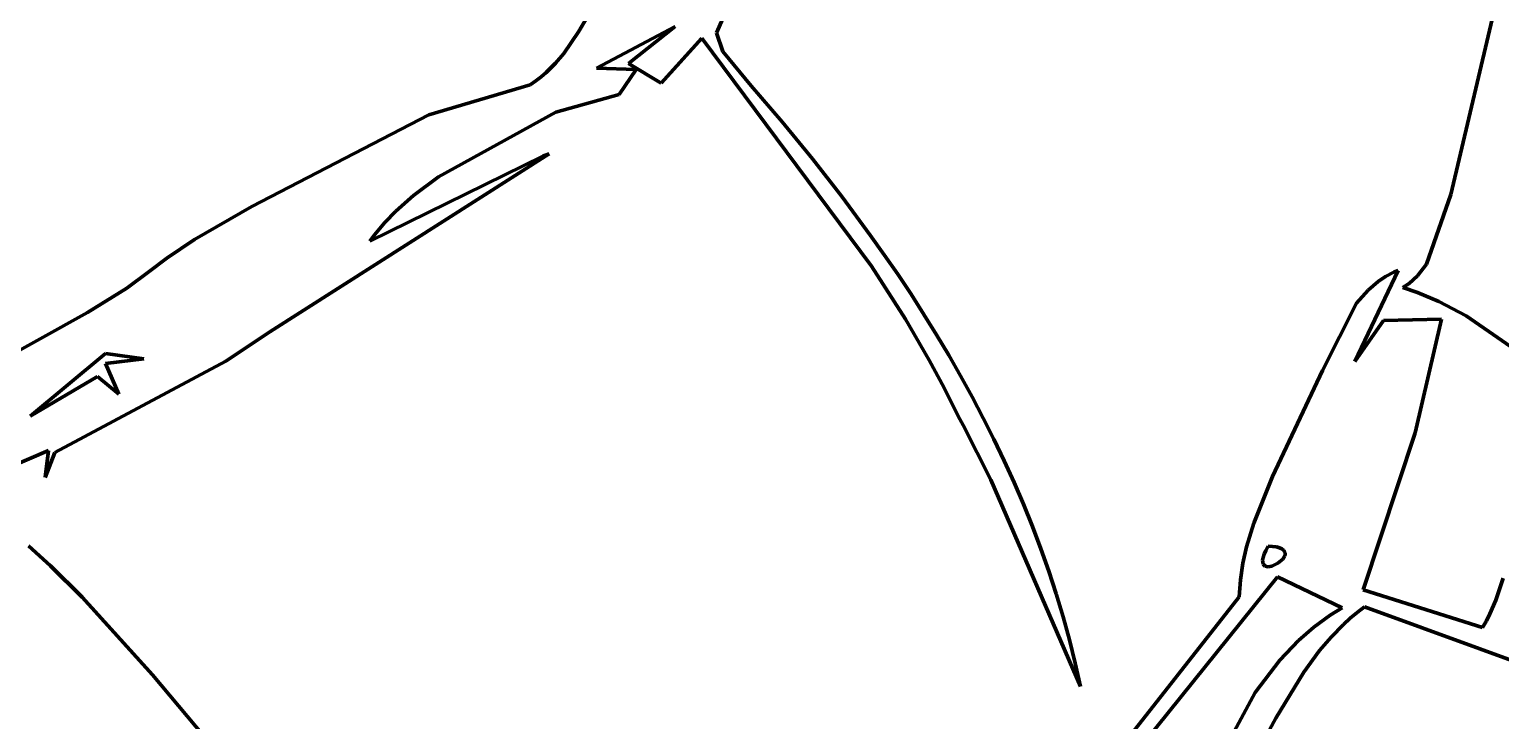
# Model space of a CAD drawing. Header units: millimetres. Extents: x 0 to 8.5, y 0 to 13.2.
# Drawn here: x 2.474 to 3.843, y 1.664 to 2.308 of the extents above; entities that cross this region are included whole.
import ezdxf

# ---------------------------------------------------------------- set-up
doc = ezdxf.new("R2010")
doc.units = ezdxf.units.MM
for name, color, linetype, lineweight in [('color#060606ff', 7, 'CONTINUOUS', 100), ('color#aeaeaeff', 7, 'CONTINUOUS', 100), ('color#ffffffff', 7, 'CONTINUOUS', 100)]:
    doc.layers.add(name, color=color, linetype=linetype, lineweight=lineweight)

msp = doc.modelspace()

# ---------------------------------------------------------------- linework, layer by layer
at = {"layer": 'color#060606ff'}
for p, q in [((3.1705, 2.4337), (3.1133, 2.3044)), ((2.9848, 2.3054), (3.0216, 2.3684)), ((3.7968, 2.154), (3.8407, 2.3399)), ((2.9712, 2.2854), (2.9848, 2.3054)), ((3.075, 2.3103), (3.0016, 2.2717)), ((3.0315, 2.2759), (3.075, 2.3103)), ((3.1133, 2.3044), (3.1193, 2.2872)), ((3.0998, 2.2994), (3.0619, 2.2576)), ((3.2575, 2.0872), (3.0998, 2.2994)), ((3.1193, 2.2872), (3.1457, 2.2552)), ((2.9548, 2.2676), (2.9635, 2.2762)), ((2.9635, 2.2762), (2.9712, 2.2854)), ((3.0619, 2.2576), (3.0315, 2.2759)), ((2.9399, 2.2562), (2.9451, 2.2598)), ((2.9451, 2.2598), (2.9501, 2.2636)), ((2.9501, 2.2636), (2.9548, 2.2676)), ((3.0016, 2.2717), (3.0384, 2.2703)), ((3.0384, 2.2703), (3.0227, 2.2471)), ((2.8456, 2.228), (2.9399, 2.2562)), ((3.0227, 2.2471), (2.9639, 2.2307)), ((3.1457, 2.2552), (3.1745, 2.2215)), ((2.6808, 2.1429), (2.8456, 2.228)), ((2.9639, 2.2307), (2.8547, 2.1704)), ((3.1745, 2.2215), (3.2026, 2.1871)), ((2.9576, 2.1919), (2.6976, 2.0262)), ((2.9516, 2.1896), (2.9576, 2.1919)), ((2.7905, 2.1105), (2.9516, 2.1896)), ((3.2026, 2.1871), (3.23, 2.152)), ((2.8547, 2.1704), (2.8313, 2.1531)), ((2.8313, 2.1531), (2.8149, 2.1385)), ((3.23, 2.152), (3.2565, 2.1161)), ((3.7741, 2.089), (3.7968, 2.154)), ((2.6274, 2.1121), (2.6808, 2.1429)), ((2.8149, 2.1385), (2.8047, 2.1279)), ((2.8047, 2.1279), (2.795, 2.1165)), ((2.6018, 2.0948), (2.6274, 2.1121)), ((2.795, 2.1165), (2.7905, 2.1105)), ((3.2565, 2.1161), (3.2694, 2.0979)), ((3.2694, 2.0979), (3.282, 2.0796)), ((2.5645, 2.0667), (2.5853, 2.0823)), ((2.5853, 2.0823), (2.6018, 2.0948)), ((3.2891, 2.0378), (3.2575, 2.0872)), ((3.7479, 2.0832), (3.7074, 1.9985)), ((3.7361, 2.0776), (3.7438, 2.0815)), ((3.7438, 2.0815), (3.7479, 2.0832)), ((3.7659, 2.0782), (3.7741, 2.089)), ((3.282, 2.0796), (3.2944, 2.061)), ((3.7198, 2.065), (3.7291, 2.073)), ((3.7291, 2.073), (3.7361, 2.0776)), ((3.7521, 2.0672), (3.7581, 2.0712)), ((3.7581, 2.0712), (3.7659, 2.0782)), ((2.5279, 2.0439), (2.5645, 2.0667)), ((3.2944, 2.061), (3.3064, 2.0423)), ((3.7092, 2.0527), (3.7198, 2.065)), ((3.7658, 2.0626), (3.7521, 2.0672)), ((3.7858, 2.0542), (3.7658, 2.0626)), ((3.8111, 2.0408), (3.7858, 2.0542)), ((2.407, 1.9772), (2.5279, 2.0439)), ((3.3064, 2.0423), (3.3181, 2.0233)), ((3.6775, 1.9899), (3.7092, 2.0527)), ((3.9297, 1.9586), (3.8111, 2.0408)), ((3.3113, 1.9998), (3.2891, 2.0378)), ((3.7074, 1.9985), (3.7342, 2.0367)), ((3.7342, 2.0367), (3.7883, 2.0378)), ((3.7883, 2.0378), (3.7637, 1.9321)), ((2.6976, 2.0262), (2.6565, 1.9988)), ((3.3181, 2.0233), (3.3295, 2.0042)), ((2.5447, 2.006), (2.4745, 1.9474)), ((2.5446, 1.9967), (2.5803, 2.001)), ((2.5803, 2.001), (2.5447, 2.006)), ((3.3251, 1.9738), (3.3113, 1.9998)), ((3.3295, 2.0042), (3.3406, 1.985)), ((2.6565, 1.9988), (2.4973, 1.9137)), ((2.557, 1.9679), (2.5446, 1.9967)), ((3.6308, 1.8912), (3.6775, 1.9899)), ((2.4745, 1.9474), (2.5372, 1.9845)), ((2.5372, 1.9845), (2.557, 1.9679)), ((3.3382, 1.9474), (3.3251, 1.9738)), ((3.3406, 1.985), (3.3513, 1.9655)), ((3.3513, 1.9655), (3.3617, 1.9458)), ((3.3429, 1.9391), (3.3382, 1.9474)), ((3.3617, 1.9458), (3.3716, 1.926)), ((3.3687, 1.8881), (3.3429, 1.9391)), ((3.7637, 1.9321), (3.7152, 1.7859)), ((3.3716, 1.926), (3.3812, 1.906)), ((2.4916, 1.9154), (2.3972, 1.875)), ((2.4885, 1.8903), (2.4916, 1.9154)), ((2.4973, 1.9137), (2.4885, 1.8903)), ((3.3812, 1.906), (3.3904, 1.8858)), ((3.6134, 1.848), (3.6308, 1.8912)), ((3.452, 1.6956), (3.3687, 1.8881)), ((3.3904, 1.8858), (3.3991, 1.8654)), ((3.3991, 1.8654), (3.4074, 1.8448)), ((3.4074, 1.8448), (3.4152, 1.8241)), ((3.6068, 1.8257), (3.6134, 1.848)), ((2.473, 1.8269), (2.4934, 1.8081)), ((3.4152, 1.8241), (3.4226, 1.8031)), ((3.6034, 1.8106), (3.6068, 1.8257)), ((3.6246, 1.8224), (3.6231, 1.8189)), ((3.6267, 1.8265), (3.6246, 1.8224)), ((3.631, 1.8262), (3.6267, 1.8265)), ((3.6346, 1.8257), (3.631, 1.8262)), ((3.6374, 1.8249), (3.6346, 1.8257)), ((3.6396, 1.8239), (3.6374, 1.8249)), ((3.6411, 1.8228), (3.6396, 1.8239)), ((3.6421, 1.8215), (3.6411, 1.8228)), ((3.6426, 1.8202), (3.6421, 1.8215)), ((2.4934, 1.8081), (2.523, 1.7788)), ((3.6011, 1.7951), (3.6034, 1.8106)), ((3.6222, 1.8159), (3.6217, 1.8134)), ((3.6217, 1.8134), (3.6218, 1.8114)), ((3.6218, 1.8114), (3.6222, 1.8098)), ((3.6231, 1.8189), (3.6222, 1.8159)), ((3.6222, 1.8098), (3.623, 1.8086)), ((3.623, 1.8086), (3.6241, 1.8078)), ((3.6241, 1.8078), (3.6254, 1.8074)), ((3.6269, 1.8073), (3.6304, 1.8079)), ((3.6304, 1.8079), (3.6359, 1.8105)), ((3.6359, 1.8105), (3.6404, 1.8144)), ((3.6404, 1.8144), (3.6422, 1.8173)), ((3.6422, 1.8173), (3.6426, 1.8188)), ((3.6426, 1.8188), (3.6426, 1.8202)), ((3.4226, 1.8031), (3.4295, 1.782)), ((3.6354, 1.7978), (3.4317, 1.5443)), ((3.5998, 1.7793), (3.6011, 1.7951)), ((3.6254, 1.8074), (3.6269, 1.8073)), ((3.6957, 1.769), (3.6354, 1.7978)), ((3.8389, 1.7763), (3.8457, 1.7967)), ((3.4295, 1.782), (3.4359, 1.7607)), ((3.7152, 1.7859), (3.8264, 1.7507)), ((2.523, 1.7788), (2.5883, 1.7066)), ((3.4828, 1.6301), (3.5998, 1.7793)), ((3.6847, 1.7623), (3.6957, 1.769)), ((3.7165, 1.7699), (3.7098, 1.7647)), ((3.887, 1.7079), (3.7165, 1.7699)), ((3.8332, 1.7633), (3.8389, 1.7763)), ((3.4359, 1.7607), (3.4418, 1.7392)), ((3.6693, 1.7511), (3.6847, 1.7623)), ((3.6971, 1.7536), (3.6854, 1.7418)), ((3.7033, 1.7593), (3.6971, 1.7536)), ((3.7098, 1.7647), (3.7033, 1.7593)), ((3.8264, 1.7507), (3.83, 1.7569)), ((3.83, 1.7569), (3.8332, 1.7633)), ((3.4418, 1.7392), (3.4471, 1.7175)), ((3.655, 1.7387), (3.6693, 1.7511)), ((3.6854, 1.7418), (3.6746, 1.7292)), ((3.6376, 1.7204), (3.655, 1.7387)), ((3.6746, 1.7292), (3.6599, 1.7092)), ((3.4471, 1.7175), (3.452, 1.6956)), ((3.6148, 1.6901), (3.6376, 1.7204)), ((2.5883, 1.7066), (2.6868, 1.5896)), ((3.6599, 1.7092), (3.6341, 1.6664)), ((3.5816, 1.6287), (3.6148, 1.6901)), ((3.6341, 1.6664), (3.5819, 1.5711))]:
    msp.add_line(p, q, dxfattribs=at)
at = {"layer": 'color#aeaeaeff'}
for p, q in [((3.6231, 1.8189), (3.6246, 1.8224)), ((3.6246, 1.8224), (3.6267, 1.8265)), ((3.6267, 1.8265), (3.631, 1.8262)), ((3.631, 1.8262), (3.6346, 1.8257)), ((3.6346, 1.8257), (3.6374, 1.8249)), ((3.6374, 1.8249), (3.6396, 1.8239)), ((3.6396, 1.8239), (3.6411, 1.8228)), ((3.6411, 1.8228), (3.6421, 1.8215)), ((3.6421, 1.8215), (3.6426, 1.8202)), ((3.6217, 1.8134), (3.6222, 1.8159)), ((3.6218, 1.8114), (3.6217, 1.8134)), ((3.6222, 1.8098), (3.6218, 1.8114)), ((3.6222, 1.8159), (3.6231, 1.8189)), ((3.623, 1.8086), (3.6222, 1.8098)), ((3.6241, 1.8078), (3.623, 1.8086)), ((3.6254, 1.8074), (3.6241, 1.8078)), ((3.6304, 1.8079), (3.6269, 1.8073)), ((3.6359, 1.8105), (3.6304, 1.8079)), ((3.6404, 1.8144), (3.6359, 1.8105)), ((3.6422, 1.8173), (3.6404, 1.8144)), ((3.6426, 1.8188), (3.6422, 1.8173)), ((3.6426, 1.8202), (3.6426, 1.8188)), ((3.6269, 1.8073), (3.6254, 1.8074))]:
    msp.add_line(p, q, dxfattribs=at)
at = {"layer": 'color#ffffffff'}
for p, q in [((3.1133, 2.3044), (3.1705, 2.4337)), ((3.0216, 2.3684), (2.9848, 2.3054)), ((3.8407, 2.3399), (3.7968, 2.154)), ((2.9848, 2.3054), (2.9712, 2.2854)), ((3.0016, 2.2717), (3.075, 2.3103)), ((3.075, 2.3103), (3.0315, 2.2759)), ((3.1193, 2.2872), (3.1133, 2.3044)), ((3.0619, 2.2576), (3.0998, 2.2994)), ((3.0998, 2.2994), (3.2575, 2.0872)), ((3.1457, 2.2552), (3.1193, 2.2872)), ((2.9635, 2.2762), (2.9548, 2.2676)), ((2.9712, 2.2854), (2.9635, 2.2762)), ((3.0315, 2.2759), (3.0619, 2.2576)), ((2.9451, 2.2598), (2.9399, 2.2562)), ((2.9501, 2.2636), (2.9451, 2.2598)), ((2.9548, 2.2676), (2.9501, 2.2636)), ((3.0384, 2.2703), (3.0016, 2.2717)), ((3.0227, 2.2471), (3.0384, 2.2703)), ((2.9399, 2.2562), (2.8456, 2.228)), ((2.9639, 2.2307), (3.0227, 2.2471)), ((3.1745, 2.2215), (3.1457, 2.2552)), ((2.8456, 2.228), (2.6808, 2.1429)), ((2.8547, 2.1704), (2.9639, 2.2307)), ((3.2026, 2.1871), (3.1745, 2.2215)), ((2.6976, 2.0262), (2.9576, 2.1919)), ((2.9576, 2.1919), (2.9516, 2.1896)), ((2.9516, 2.1896), (2.7905, 2.1105)), ((3.23, 2.152), (3.2026, 2.1871)), ((2.8313, 2.1531), (2.8547, 2.1704)), ((2.8149, 2.1385), (2.8313, 2.1531)), ((3.2565, 2.1161), (3.23, 2.152)), ((3.7968, 2.154), (3.7741, 2.089)), ((2.6808, 2.1429), (2.6274, 2.1121)), ((2.8047, 2.1279), (2.8149, 2.1385)), ((2.795, 2.1165), (2.8047, 2.1279)), ((2.6274, 2.1121), (2.6018, 2.0948)), ((2.7905, 2.1105), (2.795, 2.1165)), ((3.2694, 2.0979), (3.2565, 2.1161)), ((3.282, 2.0796), (3.2694, 2.0979)), ((2.5853, 2.0823), (2.5645, 2.0667)), ((2.6018, 2.0948), (2.5853, 2.0823)), ((3.2575, 2.0872), (3.2891, 2.0378)), ((3.7074, 1.9985), (3.7479, 2.0832)), ((3.7438, 2.0815), (3.7361, 2.0776)), ((3.7479, 2.0832), (3.7438, 2.0815)), ((3.7741, 2.089), (3.7659, 2.0782)), ((3.2944, 2.061), (3.282, 2.0796)), ((3.7291, 2.073), (3.7198, 2.065)), ((3.7361, 2.0776), (3.7291, 2.073)), ((3.7581, 2.0712), (3.7521, 2.0672)), ((3.7659, 2.0782), (3.7581, 2.0712)), ((2.5645, 2.0667), (2.5279, 2.0439)), ((3.3064, 2.0423), (3.2944, 2.061)), ((3.7198, 2.065), (3.7092, 2.0527)), ((3.7521, 2.0672), (3.7658, 2.0626)), ((3.7658, 2.0626), (3.7858, 2.0542)), ((3.7858, 2.0542), (3.8111, 2.0408)), ((2.5279, 2.0439), (2.407, 1.9772)), ((3.3181, 2.0233), (3.3064, 2.0423)), ((3.7092, 2.0527), (3.6775, 1.9899)), ((3.8111, 2.0408), (3.9297, 1.9586)), ((3.2891, 2.0378), (3.3113, 1.9998)), ((3.7342, 2.0367), (3.7074, 1.9985)), ((3.7883, 2.0378), (3.7342, 2.0367)), ((3.7637, 1.9321), (3.7883, 2.0378)), ((2.6565, 1.9988), (2.6976, 2.0262)), ((3.3295, 2.0042), (3.3181, 2.0233)), ((2.4745, 1.9474), (2.5447, 2.006)), ((2.5803, 2.001), (2.5446, 1.9967)), ((2.5447, 2.006), (2.5803, 2.001)), ((3.3113, 1.9998), (3.3251, 1.9738)), ((3.3406, 1.985), (3.3295, 2.0042)), ((2.4973, 1.9137), (2.6565, 1.9988)), ((2.5446, 1.9967), (2.557, 1.9679)), ((3.6775, 1.9899), (3.6308, 1.8912)), ((2.5372, 1.9845), (2.4745, 1.9474)), ((2.557, 1.9679), (2.5372, 1.9845)), ((3.3251, 1.9738), (3.3382, 1.9474)), ((3.3513, 1.9655), (3.3406, 1.985)), ((3.3617, 1.9458), (3.3513, 1.9655)), ((3.3382, 1.9474), (3.3429, 1.9391)), ((3.3716, 1.926), (3.3617, 1.9458)), ((3.3429, 1.9391), (3.3687, 1.8881)), ((3.7152, 1.7859), (3.7637, 1.9321)), ((3.3812, 1.906), (3.3716, 1.926)), ((2.3972, 1.875), (2.4916, 1.9154)), ((2.4916, 1.9154), (2.4885, 1.8903)), ((2.4885, 1.8903), (2.4973, 1.9137)), ((3.3904, 1.8858), (3.3812, 1.906)), ((3.6308, 1.8912), (3.6134, 1.848)), ((3.3687, 1.8881), (3.452, 1.6956)), ((3.3991, 1.8654), (3.3904, 1.8858)), ((3.4074, 1.8448), (3.3991, 1.8654)), ((3.4152, 1.8241), (3.4074, 1.8448)), ((3.6134, 1.848), (3.6068, 1.8257)), ((2.4934, 1.8081), (2.473, 1.8269)), ((3.4226, 1.8031), (3.4152, 1.8241)), ((3.6068, 1.8257), (3.6034, 1.8106)), ((2.523, 1.7788), (2.4934, 1.8081)), ((3.6034, 1.8106), (3.6011, 1.7951)), ((3.4295, 1.782), (3.4226, 1.8031)), ((3.4317, 1.5443), (3.6354, 1.7978)), ((3.6011, 1.7951), (3.5998, 1.7793)), ((3.6354, 1.7978), (3.6957, 1.769)), ((3.8457, 1.7967), (3.8389, 1.7763)), ((3.4359, 1.7607), (3.4295, 1.782)), ((3.8264, 1.7507), (3.7152, 1.7859)), ((2.5883, 1.7066), (2.523, 1.7788)), ((3.5998, 1.7793), (3.4828, 1.6301)), ((3.6957, 1.769), (3.6847, 1.7623)), ((3.7098, 1.7647), (3.7165, 1.7699)), ((3.7165, 1.7699), (3.887, 1.7079)), ((3.8389, 1.7763), (3.8332, 1.7633)), ((3.4418, 1.7392), (3.4359, 1.7607)), ((3.6847, 1.7623), (3.6693, 1.7511)), ((3.6854, 1.7418), (3.6971, 1.7536)), ((3.6971, 1.7536), (3.7033, 1.7593)), ((3.7033, 1.7593), (3.7098, 1.7647)), ((3.83, 1.7569), (3.8264, 1.7507)), ((3.8332, 1.7633), (3.83, 1.7569)), ((3.4471, 1.7175), (3.4418, 1.7392)), ((3.6693, 1.7511), (3.655, 1.7387)), ((3.6746, 1.7292), (3.6854, 1.7418)), ((3.655, 1.7387), (3.6376, 1.7204)), ((3.6599, 1.7092), (3.6746, 1.7292)), ((3.452, 1.6956), (3.4471, 1.7175)), ((3.6376, 1.7204), (3.6148, 1.6901)), ((2.6868, 1.5896), (2.5883, 1.7066)), ((3.6341, 1.6664), (3.6599, 1.7092)), ((3.6148, 1.6901), (3.5816, 1.6287)), ((3.5819, 1.5711), (3.6341, 1.6664))]:
    msp.add_line(p, q, dxfattribs=at)

doc.saveas('drawing.dxf')
